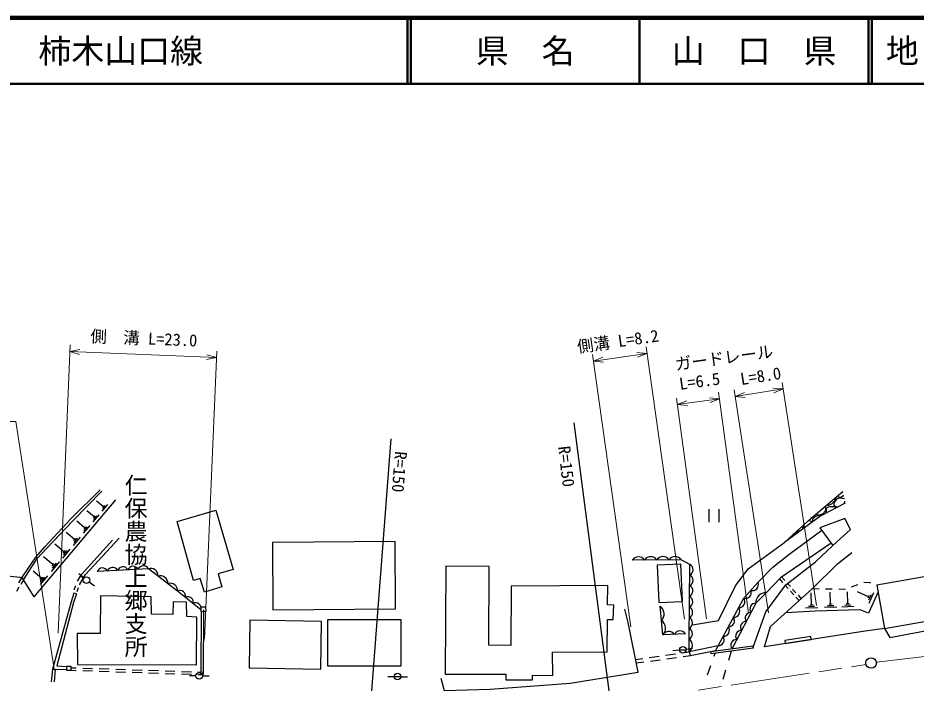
# Model space of a CAD drawing. Units: millimetres, scale not verified. Extents: x 40000 to 680000, y 20000 to 380000.
# Drawn here: x 238641 to 374959, y 279058 to 380000 of the extents above; entities that cross this region are included whole.
import ezdxf
from ezdxf.enums import TextEntityAlignment as Align

# ---------------------------------------------------------------- set-up
doc = ezdxf.new("R2010")
doc.units = ezdxf.units.MM
doc.header["$LTSCALE"] = 1000
doc.linetypes.add('CHAIN', pattern=[18.5, 12, -1.5, 3.5, -1.5])
for name, color, linetype, lineweight in [('M-BGD', 7, 'Continuous', 25), ('M-BGD-EXST', 7, 'Continuous', 25), ('M-BMK', 2, 'CHAIN', 13), ('M-BMK-HTXT', 7, 'Continuous', 13), ('M-BMK-SRVR', 3, 'Continuous', 25), ('M-STR-HTXT', 7, 'Continuous', 13), ('M-STR-STR1', 1, 'Continuous', 25), ('M-TTL', 2, 'Continuous', 140), ('M-TTL-LINE', 7, 'Continuous', 50)]:
    doc.layers.add(name, color=color, linetype=linetype, lineweight=lineweight)
doc.layers.add('M-TTL-TXT', color=7, linetype='Continuous')
doc.styles.add('@ＭＳ ゴシック', font='')
doc.styles.add('ＭＳ ゴシック', font='')
doc.styles.get('@ＭＳ ゴシック').set_extended_font_data('@MS Gothic')
doc.styles.get('ＭＳ ゴシック').set_extended_font_data('MS Gothic')

msp = doc.modelspace()

# ---------------------------------------------------------------- linework, layer by layer
at = {"layer": 'M-BGD'}
for p, q in [((241092, 292127), (253480, 306872)), ((362608, 306695), (362753, 306959)), ((362796, 306828), (362683, 306675)), ((362753, 306959), (362806, 307187)), ((362885, 306951), (362796, 306828)), ((362806, 307187), (362797, 307245)), ((363001, 307039), (362885, 306951)), ((362988, 307405), (363196, 307301)), ((363190, 307089), (363001, 307039)), ((363478, 307095), (363190, 307089)), ((363196, 307301), (363426, 307252)), ((363426, 307252), (363664, 307302)), ((363802, 307086), (363478, 307095)), ((363664, 307302), (363875, 307490)), ((364066, 307030), (363802, 307086)), ((363875, 307490), (363950, 307624)), ((364085, 307007), (364066, 307030)), ((251553, 305852), (250577, 306672)), ((252207, 306135), (251387, 305159)), ((251656, 305974), (251451, 305730)), ((251880, 305993), (251470, 305505)), ((343521, 305471), (343521, 303471)), ((345021, 305471), (345021, 303471)), ((361227, 305791), (361180, 305885)), ((361201, 305172), (361253, 305365)), ((361252, 305572), (361227, 305791)), ((361253, 305365), (361252, 305572)), ((361331, 305432), (361304, 305140)), ((361420, 305664), (361331, 305432)), ((361416, 306084), (361517, 306050)), ((361617, 305771), (361420, 305664)), ((361517, 306050), (361715, 306076)), ((361891, 305792), (361617, 305771)), ((361715, 306076), (361934, 306159)), ((362191, 305779), (361891, 305792)), ((361934, 306159), (362166, 306270)), ((362166, 306270), (362402, 306447)), ((362465, 305783), (362191, 305779)), ((362402, 306447), (362608, 306695)), ((362698, 305750), (362465, 305783)), ((362503, 306281), (362498, 306093)), ((362498, 306093), (362589, 305945)), ((362574, 306484), (362503, 306281)), ((362683, 306675), (362574, 306484)), ((362589, 305945), (362814, 305848)), ((362873, 305668), (362698, 305750)), ((362814, 305848), (363108, 305791)), ((364071, 306296), (364091, 306340)), ((364091, 306340), (364158, 306649)), ((364158, 306649), (364160, 306670)), ((250194, 304284), (249119, 305186)), ((250914, 304595), (250011, 303521)), ((250307, 304418), (250081, 304149)), ((250554, 304439), (250102, 303902)), ((358960, 303940), (359101, 304138)), ((359378, 304115), (359227, 303919)), ((359670, 304295), (359378, 304115)), ((360010, 304438), (359670, 304295)), ((359728, 304665), (360021, 304604)), ((360306, 304524), (360010, 304438)), ((360021, 304604), (360340, 304599)), ((360597, 304566), (360306, 304524)), ((360340, 304599), (360618, 304670)), ((360821, 304594), (360597, 304566)), ((360618, 304670), (360852, 304812)), ((360852, 304812), (361057, 304984)), ((361057, 304984), (361201, 305172)), ((361304, 305140), (361343, 304867)), ((248750, 302618), (247572, 303609)), ((249540, 302960), (248550, 301781)), ((248874, 302766), (248627, 302471)), ((249145, 302789), (248650, 302200)), ((357702, 302647), (357509, 302701)), ((357872, 302519), (357702, 302647)), ((357888, 303044), (357851, 302925)), ((357851, 302925), (357890, 302721)), ((357890, 302721), (357965, 302586)), ((358650, 303699), (358614, 303702)), ((358920, 303636), (358650, 303699)), ((358830, 303898), (358960, 303940)), ((359131, 303526), (358920, 303636)), ((359167, 303459), (359131, 303526)), ((359227, 303919), (359260, 303665)), ((359260, 303665), (359311, 303564)), ((247222, 300846), (245952, 301914)), ((356044, 301276), (356002, 301336)), ((356065, 301207), (356044, 301276)), ((356159, 301351), (356157, 301273)), ((356228, 301540), (356159, 301351)), ((356429, 301655), (356279, 301586)), ((356658, 301637), (356429, 301655)), ((356441, 301734), (356579, 301781)), ((356579, 301781), (356784, 301925)), ((356784, 301925), (356924, 302097)), ((356924, 302097), (356974, 302217)), ((357090, 302299), (357038, 301999)), ((357038, 301999), (357063, 301931)), ((357113, 302342), (357090, 302299)), ((245617, 298983), (244254, 300128)), ((248074, 301215), (247006, 299944)), ((247356, 301005), (247089, 300688)), ((247648, 301031), (247114, 300395)), ((355118, 300535), (355143, 300537)), ((246531, 299378), (245385, 298015)), ((245760, 299153), (245474, 298812)), ((246074, 299181), (245501, 298499)), ((243937, 297024), (242494, 298236)), ((244904, 297442), (243692, 295999)), ((244089, 297204), (243786, 296843)), ((244421, 297233), (243814, 296511)), ((242242, 294941), (240925, 296047)), ((238768, 294264), (239221, 295030)), ((239480, 294719), (239056, 294027)), ((241092, 292127), (239307, 294997)), ((243124, 295323), (242018, 294006)), ((242380, 295106), (242103, 294777)), ((242683, 295132), (242130, 294474)), ((248156, 295326), (248595, 295025)), ((354230, 294854), (354714, 294321)), ((354568, 295139), (355047, 294611)), ((238795, 293601), (238403, 292961)), ((247184, 293223), (247409, 293846)), ((247801, 293527), (247570, 292891)), ((355050, 293950), (355554, 293395)), ((355383, 294240), (355887, 293685)), ((356223, 293314), (356726, 292759)), ((359239, 293394), (360239, 293381)), ((361239, 293367), (362239, 293354)), ((363239, 293341), (364239, 293327)), ((365176, 293646), (366103, 294023)), ((367035, 294363), (367892, 294334)), ((367892, 294334), (368026, 294283)), ((368960, 293927), (369020, 293904)), ((247503, 292602), (247126, 292702)), ((355890, 293024), (356394, 292469)), ((356730, 292098), (357214, 291564)), ((357062, 292388), (357541, 291860)), ((359099, 290899), (359038, 292753)), ((361996, 291005), (361935, 292858)), ((364601, 291077), (364542, 292882)), ((367739, 292133), (366098, 292887)), ((367833, 292338), (367645, 291928)), ((368133, 292449), (367756, 291629)), ((368526, 292765), (367772, 291124)), ((360041, 290466), (358187, 290405)), ((359570, 290683), (358643, 290652)), ((359331, 290907), (358867, 290892)), ((362938, 290571), (361084, 290511)), ((362467, 290788), (361540, 290758)), ((362228, 291012), (361764, 290997)), ((365518, 290656), (363713, 290597)), ((365059, 290867), (364157, 290837)), ((364826, 291085), (364375, 291070)), ((266456, 289923), (266417, 280731)), ((266810, 290175), (266768, 280334)), ((370181, 287344), (367249, 286919)), ((339422, 283643), (340514, 283798)), ((344909, 284710), (340514, 283798)), ((340514, 283798), (340730, 283173)), ((344542, 283938), (340730, 283173)), ((332389, 282648), (333481, 282803)), ((333646, 282214), (332507, 282060)), ((334471, 282943), (335956, 283153)), ((336123, 282549), (334637, 282348)), ((336947, 283293), (338432, 283503)), ((338601, 282885), (337114, 282684)), ((340730, 283173), (339592, 283019)), ((243746, 279247), (243948, 281156)), ((244308, 281152), (244116, 279236)), ((246670, 281389), (247475, 281362)), ((246675, 281003), (247476, 280977)), ((248475, 281329), (249974, 281279)), ((248476, 280943), (249975, 280893)), ((250973, 281246), (252472, 281196)), ((250975, 280860), (252474, 280810)), ((253472, 281162), (254971, 281112)), ((255970, 281079), (257470, 281029)), ((258469, 280996), (259968, 280946)), ((260968, 280913), (262467, 280863)), ((263466, 280830), (264965, 280780)), ((253473, 280777), (254972, 280727)), ((255972, 280694), (257471, 280644)), ((258470, 280611), (259970, 280561)), ((260969, 280527), (262468, 280477)), ((263468, 280444), (264967, 280394)), ((265965, 280746), (266770, 280720)), ((265966, 280361), (266768, 280334))]:
    msp.add_line(p, q, dxfattribs=at)
for points in [[(176286, 312728), (197858, 303600), (218203, 297355), (238932, 295138), (239307, 294997)], [(239221, 295030), (241335, 298183), (242729, 299727), (246658, 303963), (251110, 308392)], [(239480, 294719), (241561, 297952), (242954, 299486), (246947, 303684), (251370, 308192)], [(355027, 300453), (359021, 304070), (363840, 308121)], [(364224, 306376), (360494, 304423), (355027, 300453)], [(350964, 294307), (353239, 296655), (355632, 298576), (360643, 302255)], [(247664, 294539), (248301, 295556), (253009, 300725)], [(247961, 293988), (248894, 295513), (253985, 301021)], [(341051, 287910), (344951, 288544), (347541, 293799), (349492, 296384), (355027, 300453)], [(350231, 284482), (352177, 289871), (355188, 293965), (359695, 297443), (362329, 299923)], [(362059, 300297), (354375, 295006), (352229, 292770)], [(367249, 286919), (351944, 284555), (352878, 287649), (359239, 293394), (363058, 297138), (365221, 298875)], [(370181, 287344), (370979, 285984), (384885, 288604), (386709, 290383), (388364, 292332), (392904, 299239)], [(340514, 283798), (340509, 285741), (340633, 297057), (339320, 297762), (331891, 297714)], [(266402, 290184), (262870, 293002), (258435, 296407), (250669, 295980)], [(344542, 283938), (344909, 284710), (348820, 291932), (350964, 294307)], [(247126, 292702), (246706, 291378), (243884, 281157), (246054, 281134)], [(247503, 292602), (247069, 291275), (244519, 281654), (246049, 281566)], [(352229, 292770), (350652, 291169), (347031, 284275)], [(369196, 292910), (367732, 289675), (366483, 290187), (359630, 289963), (355189, 289736)], [(339953, 286516), (336537, 286356), (336099, 290711)], [(302850, 279795), (303315, 277929), (310310, 278137), (322435, 279062), (332780, 280709), (331259, 288252), (330742, 290262)]]:
    msp.add_lwpolyline(points, dxfattribs=at)
for points in [[(268651, 305316), (271309, 296294), (269046, 295621), (269580, 293646), (266975, 292835), (266303, 294927), (265310, 294618), (262797, 303588)], [(360366, 302638), (362329, 299923), (364999, 302339), (364134, 304047)], [(277340, 290184), (295961, 290324), (295884, 300541), (277263, 300401)], [(303611, 296792), (303507, 280421), (312676, 280389), (312671, 279556), (316759, 279546), (316759, 280229), (319812, 280218), (319780, 283751), (328081, 283782), (328145, 288688), (329010, 288677), (329068, 290898), (328150, 290908), (328166, 293886), (313485, 293783), (313463, 284767), (310138, 284781), (310166, 296755)], [(335686, 296953), (335910, 291274), (339497, 291416), (339272, 297094)], [(370181, 287344), (384821, 289935), (383660, 296495), (369020, 293904)], [(247676, 281861), (265745, 281837), (265809, 289058), (264288, 289138), (264246, 291322), (262196, 291365), (262139, 289479), (258887, 289529), (258884, 292134), (251155, 292287), (251104, 286589), (247646, 286557)], [(266408, 289922), (267196, 289941), (267181, 290570), (266393, 290551)], [(273710, 281347), (284591, 281173), (284707, 288410), (273826, 288583)], [(285624, 281656), (296803, 281667), (296796, 288664), (285617, 288653)], [(355109, 285044), (359053, 285653), (358983, 286110), (355038, 285500)], [(246048, 281623), (246668, 281630), (246675, 280969), (246056, 280962)]]:
    msp.add_lwpolyline(points, close=True, dxfattribs=at)
for centre, radius, start, end in [((332823, 297107), 1112, 33.77442, 146.96646), ((334681, 297119), 1112, 33.77442, 146.96646), ((336538, 297131), 1112, 33.77442, 146.96646), ((338395, 297143), 1112, 33.77442, 146.96646), ((251465, 295668), 855, 27.67304, 158.62119), ((253018, 295754), 855, 27.67304, 158.62119), ((254571, 295839), 855, 27.67304, 158.62119), ((256124, 295925), 855, 27.67304, 158.62119), ((257677, 296010), 855, 27.67304, 158.62119), ((258797, 295349), 1118, 356.05526, 108.91425), ((340221, 296254), 903, 295.89363, 62.84984), ((260275, 294214), 1118, 356.05526, 108.91425), ((340203, 294637), 903, 295.89363, 62.84984), ((261754, 293079), 1118, 356.05526, 108.91425), ((263261, 292284), 817, 344.26066, 118.58766), ((340185, 293020), 903, 295.89363, 62.84984), ((349067, 292787), 890, 253.90882, 21.93916), ((350139, 293975), 890, 253.90882, 21.93916), ((264438, 291345), 817, 344.26066, 118.58766), ((340168, 291404), 903, 295.89363, 62.84984), ((348056, 291412), 924, 268.89615, 34.23062), ((352162, 291259), 1513, 87.45934, 183.40657), ((265616, 290406), 817, 344.26066, 118.58766), ((335266, 289527), 1447, 316.62409, 54.85271), ((340150, 289787), 903, 295.89363, 62.84984), ((347274, 289968), 924, 268.89615, 34.23062), ((350606, 290314), 856, 86.87734, 217.6961), ((346492, 288523), 924, 268.89615, 34.23062), ((349881, 288935), 856, 86.87734, 217.6961), ((335485, 287350), 1447, 316.62409, 54.85271), ((340132, 288171), 903, 295.89363, 62.84984), ((349157, 287556), 856, 86.87734, 217.6961), ((337413, 285916), 981, 32.03878, 153.32877), ((339121, 285996), 981, 32.03878, 153.32877), ((340114, 286554), 903, 295.89363, 62.84984), ((345709, 287079), 924, 268.89615, 34.23062), ((348433, 286177), 856, 86.87734, 217.6961), ((339817, 284768), 1195, 305.71176, 54.60395), ((344927, 285634), 924, 268.89615, 34.23062), ((347709, 284799), 856, 86.87734, 217.6961)]:
    msp.add_arc(centre, radius, start, end, dxfattribs=at)
at = {"layer": 'M-BGD-EXST'}
for p, q in [((248657, 295009), (247889, 295649)), ((249447, 294396), (250259, 293813)), ((339064, 284041), (338068, 283953)), ((339062, 284086), (340062, 284086)), ((340052, 284181), (341034, 284373)), ((265655, 280143), (264655, 280136)), ((266655, 280154), (267655, 280169)), ((295758, 280021), (294758, 279991)), ((295758, 280036), (296758, 280036)), ((296758, 280024), (297757, 280001))]:
    msp.add_line(p, q, dxfattribs=at)
for centre in [(249041, 294688), (339562, 284086), (266155, 280146), (296258, 280036)]:
    msp.add_circle(centre, 500, dxfattribs=at)
at = {"layer": 'M-BMK'}
msp.add_line((328586, 275948), (367376, 281873), dxfattribs=at)
msp.add_lwpolyline([(368934, 282221), (382627, 283840), (400432, 285665), (423844, 287796), (451835, 289269), (464456, 289898)], dxfattribs=at)
at = {"layer": 'M-BMK-SRVR'}
for p, q in [((323018, 318553), (328586, 275948)), ((292082, 274083), (295283, 316103))]:
    msp.add_line(p, q, dxfattribs=at)
msp.add_circle((368143, 282100), 800, dxfattribs=at)
at = {"layer": 'M-STR-HTXT'}
for p, q in [((244729, 286649), (246565, 330383)), ((339814, 288748), (333971, 330066)), ((246523, 329384), (248038, 329696)), ((246523, 329384), (268774, 328450)), ((246523, 329384), (248006, 328946)), ((266979, 285715), (268816, 329449)), ((268774, 328450), (267291, 328887)), ((331689, 287599), (325846, 328917)), ((325986, 327927), (334111, 329076)), ((334111, 329076), (332574, 329237)), ((334111, 329076), (332679, 328495)), ((268774, 328450), (267259, 328138)), ((325986, 327927), (327418, 328508)), ((325986, 327927), (327523, 327766)), ((359857, 290836), (354629, 324674)), ((349531, 289659), (344994, 323185)), ((352569, 289711), (347341, 323548)), ((347494, 322560), (354782, 323686)), ((347494, 322560), (348919, 323160)), ((354782, 323686), (353242, 323827)), ((354782, 323686), (353357, 323086)), ((343128, 288793), (338591, 322319)), ((338725, 321328), (345128, 322194)), ((338725, 321328), (340162, 321901)), ((345128, 322194), (343591, 322365)), ((345128, 322194), (343692, 321622)), ((347494, 322560), (349033, 322418)), ((338725, 321328), (340262, 321158))]:
    msp.add_line(p, q, dxfattribs=at)
msp.add_lwpolyline([(244117, 281154), (238337, 318740), (209916, 318740)], dxfattribs=at)
at = {"layer": 'M-STR-STR1'}
for p, q in [((344323, 283124), (344480, 283568)), ((346899, 283895), (346475, 282456)), ((343326, 280295), (343825, 281709)), ((346052, 281017), (345629, 279578))]:
    msp.add_line(p, q, dxfattribs=at)
msp.add_lwpolyline([(343798, 283838), (350201, 284704), (350249, 284348), (343847, 283482)], close=True, dxfattribs=at)
at = {"layer": 'M-TTL'}
msp.add_line((680000, 380000), (40000, 380000), dxfattribs=at)
at = {"layer": 'M-TTL-LINE'}
for p, q in [((297750, 380000), (297750, 370000)), ((298250, 380000), (298250, 370000)), ((333000, 380000), (333000, 370000)), ((367750, 380000), (367750, 370000)), ((368250, 380000), (368250, 370000)), ((40000, 370000), (680000, 370000))]:
    msp.add_line(p, q, dxfattribs=at)

# ---------------------------------------------------------------- texts
at = {"layer": 'M-BMK-HTXT', "style": '@ＭＳ ゴシック'}
for s, p in [('仁', (256526, 309098)), ('保', (256526, 305598)), ('農', (256526, 302098)), ('協', (256526, 298598)), ('上', (256526, 295098)), ('郷', (256526, 291598)), ('支', (256526, 288098)), ('所', (256526, 284598))]:
    msp.add_text(s, height=2566, rotation=270, dxfattribs=at).set_placement(p, align=Align.MIDDLE_CENTER)
at = {"layer": 'M-BMK-SRVR', "style": 'ＭＳ ゴシック'}
for rotation, p in [(276.532, (321542, 315034)), (265.4, (296793, 314217))]:
    msp.add_text('R=150', height=1833, rotation=rotation, dxfattribs=at).set_placement(p, align=Align.MIDDLE_LEFT)
at = {"layer": 'M-STR-HTXT', "style": 'ＭＳ ゴシック'}
for s, rotation, p in [('側\u3000溝 L=23.0', 357.596, (257690, 329916)), ('側溝 L=8.2', 8.049, (329908, 329492)), ('ガードレール', 7.706, (346011, 326979)), (' L=6.5', 7.706, (341682, 323335)), (' L=8.0', 8.782, (350985, 324111))]:
    msp.add_text(s, height=1833, rotation=rotation, dxfattribs=at).set_placement(p, align=Align.BOTTOM_CENTER)
at = {"layer": 'M-TTL-TXT', "style": 'ＭＳ ゴシック'}
for s, p in [('一般県道\u3000柿木山口線', (216734, 375000)), ('地 名', (370380, 375000))]:
    msp.add_text(s, height=3666, dxfattribs=at).set_placement(p, align=Align.MIDDLE_LEFT)
for s, p in [('県\u3000名', (315625, 375000)), ('山\u3000口\u3000県', (350375, 375000))]:
    msp.add_text(s, height=3666, dxfattribs=at).set_placement(p, align=Align.MIDDLE_CENTER)

doc.saveas('drawing.dxf')
